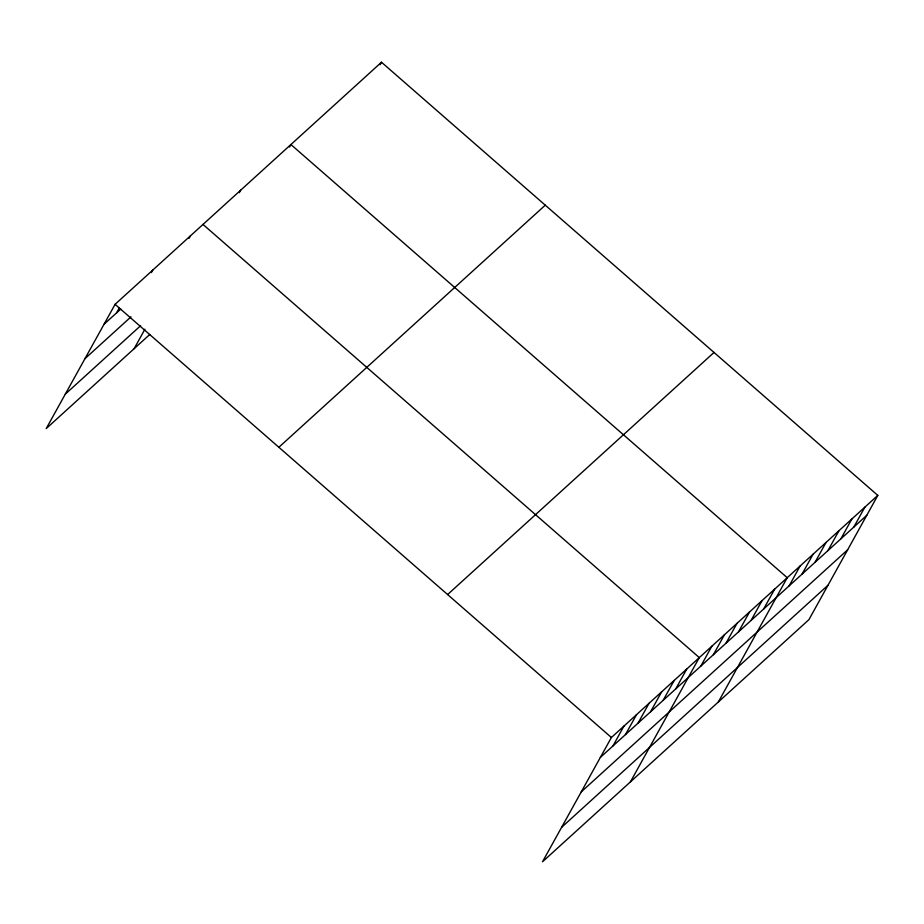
<?xml version="1.0" encoding="UTF-8"?>
<svg xmlns="http://www.w3.org/2000/svg" width="924" height="924" viewBox="0 0 924 924"><rect width="100%" height="100%" fill="white"/><g stroke="black" fill="none" stroke-linecap="round" stroke-linejoin="round"><path stroke-width="1.39" d="M877.8 495.403L611.399 737.502L542.515 861.769L808.916 619.669L877.8 495.403L381.485 62.231L115.084 304.331L46.2 428.597L149.815 334.442M116.597 312.843L119.358 307.865M151.386 272.58L152.76 270.085M189.062 238.334L190.436 235.851M134.119 348.706L144.929 329.198M239.293 192.689L240.679 190.194M289.535 147.031L290.91 144.537L787.225 577.708L718.341 701.986M380.111 64.715L381.485 62.231M612.912 746.014L623.954 726.079M625.467 734.603L636.509 714.668M638.022 723.192L649.075 703.256M650.588 711.769L661.63 691.845M663.143 700.357L674.197 680.434M675.698 688.946L686.751 669.022M630.422 781.877L699.306 657.599L203.003 224.44M700.819 666.123L711.873 646.188M713.386 654.712L724.428 634.776M725.941 643.3L736.982 623.365M738.495 631.877L749.549 611.954M751.062 620.466L762.104 600.542M763.617 609.055L774.659 589.131M789.119 585.885L800.161 565.95M802.055 574.127L813.097 554.192M814.991 562.37L826.044 542.434M827.939 550.612L838.98 530.676M840.875 538.842L851.916 518.918M853.811 527.084L864.864 507.161M104.042 324.255L120.79 309.043M84.95 358.685L131 316.84M65.292 394.167L140.644 325.687M278.863 447.274L545.276 205.174M447.609 594.548L714.021 352.448M600.346 757.426L866.758 515.326M581.265 791.856L847.666 549.768M561.596 827.338L827.996 585.239M115.084 304.331L611.399 737.502"/></g></svg>
